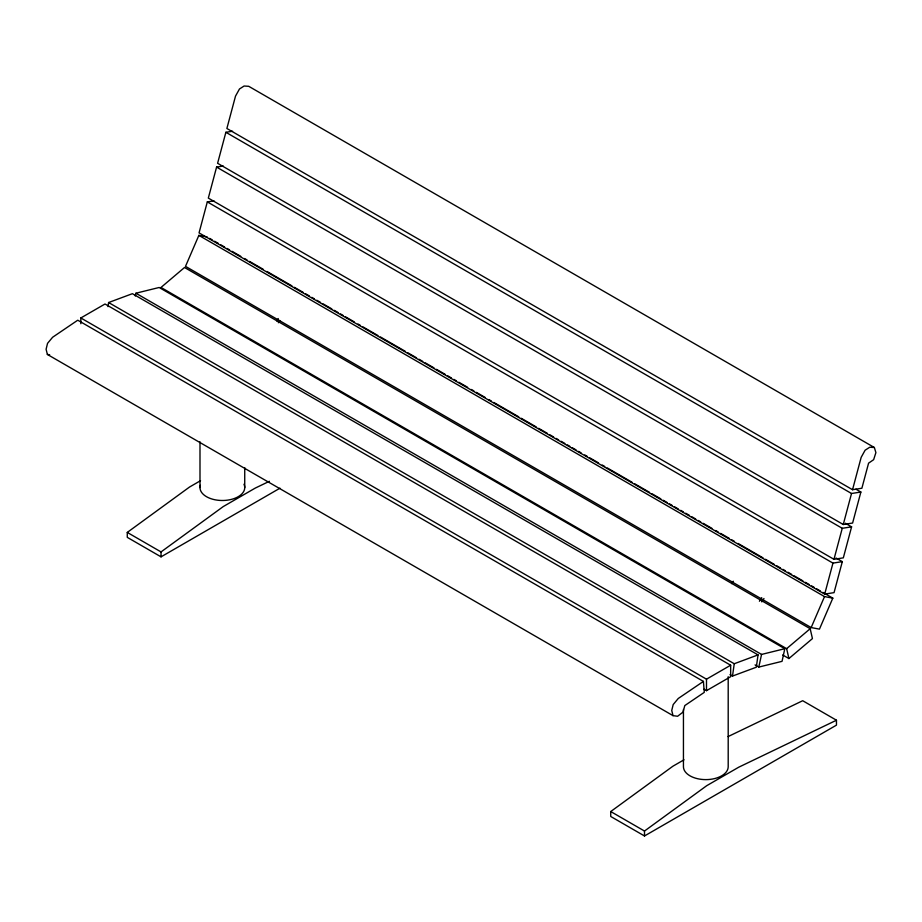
<?xml version="1.0" encoding="UTF-8"?>
<svg xmlns="http://www.w3.org/2000/svg" width="922" height="922" viewBox="0 0 922 922"><rect width="100%" height="100%" fill="white"/><g stroke="black" fill="none" stroke-linecap="round" stroke-linejoin="round"><path stroke-width="1.38" d="M108.012 306.634L108.6 302.531L132.399 293.68L758.045 654.897L756.305 667.228L732.506 676.068L730.017 674.627M732.506 676.068L734.246 663.748L758.045 654.897M135.304 296.02L135.903 293.219L159.149 287.491L784.795 648.708L782.052 661.339L758.818 667.067L755.072 664.9M758.818 667.067L761.56 654.424L784.795 648.708M213.996 200.846L207.312 201.895L199.048 232.897L824.694 594.114L834.053 592.639L842.316 561.636L836.081 558.041M223.274 166.041L216.589 167.089L208.326 198.092L833.972 559.308L843.33 557.845L851.594 526.842L845.359 523.235M232.551 131.235L225.878 132.284L217.604 163.286L843.261 524.503L852.608 523.039L860.871 492.037L855.893 489.156M824.694 594.114L832.958 563.112L842.316 561.636M833.972 559.308L842.247 528.306L851.594 526.842M843.261 524.503L851.525 493.501L860.871 492.037M852.539 489.709L861.171 457.335L865.124 450.201L869.746 447.239L874.356 447.516L875.9 452.61L873.641 459.686L868.582 463.155L861.886 488.234L852.539 489.709L226.881 128.492L235.513 96.119L239.478 88.985L244.1 86.023L248.71 86.299L874.356 447.516M207.162 236.931L198.864 235.375L185.506 266.354L811.164 627.571L819.451 629.127L832.82 598.148L822.839 592.397M811.164 627.571L824.522 596.592L832.82 598.148M276.727 320.925L278.271 318.539M278.329 322.746L279.781 320.499M731.757 583.638L733.29 581.24M759.417 601.248L761.733 597.663M761.791 601.87L763.969 598.493M786.639 648.673L810.173 628.712L184.527 267.495L160.993 287.457L786.639 648.673L788.909 658.55L812.443 638.589L810.173 628.712M279.988 488.176L161.039 556.853L127.271 537.353L127.271 532.42L189.483 487.07L200.547 480.673M161.039 556.853L161.039 551.921L223.251 506.57L255.244 488.095L269.385 481.296M728.08 736.586L802.693 700.72L836.461 720.22L836.461 725.141L644.501 835.977L610.733 816.477L610.733 811.544L672.933 766.194L684.009 759.797M644.501 835.977L644.501 831.045L706.713 785.694L738.706 767.219L836.461 720.22M703.417 681.416L678.269 698.473L673.187 704.569L671.746 710.47L673.014 715.645L677.612 716.256L683.041 712.095L684.804 705.572L704.281 692.364L703.417 681.416L77.759 320.199L52.623 337.256L47.541 343.353L46.1 349.254L47.368 354.44L673.014 715.645M80.836 323.714L80.836 317.963L105.016 304.006L730.662 665.223L730.662 676.713L706.494 690.67L703.993 689.23M80.836 317.963L706.494 679.18L730.662 665.223M47.368 354.44L49.661 354.74M225.878 132.284L851.525 493.501M216.589 167.089L842.247 528.306M207.312 201.895L832.958 563.112M209.651 238.372L212.152 239.812M214.642 241.253L218.376 243.408M220.877 244.849L224.611 247.015M227.1 248.444L229.601 249.885M232.09 251.326L240.815 256.362M244.549 258.517L247.05 259.958M249.539 261.399L263.254 269.316M266.988 271.471L291.917 285.866M294.406 287.307L303.131 292.343M305.62 293.784L309.366 295.939M311.855 297.38L314.344 298.82M316.845 300.261L320.579 302.416M323.069 303.857L331.793 308.893M334.294 310.334L338.028 312.489M340.518 313.929L343.007 315.37M345.508 316.811L354.232 321.847M357.967 324.002L360.456 325.443M362.957 326.884L377.905 335.516M380.406 336.956L405.334 351.351M407.824 352.78L416.548 357.817M419.037 359.257L422.772 361.424M425.273 362.853L433.997 367.89M436.486 369.33L445.211 374.367M447.7 375.807L451.446 377.974M453.935 379.403L456.425 380.844M458.925 382.284L467.65 387.321M471.384 389.487L473.873 390.916M476.363 392.357L485.087 397.394M488.833 399.56L491.322 400.989M493.812 402.43L518.74 416.825M521.241 418.265L536.189 426.898M538.69 428.338L547.403 433.375M549.904 434.815L553.638 436.97M556.127 438.411L558.628 439.852M561.118 441.292L564.852 443.447M567.353 444.888L569.842 446.329M572.332 447.769L576.077 449.924M578.567 451.365L581.056 452.806M584.802 454.961L587.291 456.402M589.78 457.842L598.505 462.879M602.25 465.034L604.74 466.474M607.229 467.915L632.158 482.31M634.647 483.739L649.607 492.383M652.096 493.812L660.82 498.86M663.321 500.289L667.055 502.455M669.545 503.896L672.046 505.325M674.535 506.766L678.269 508.932M680.759 510.362L683.26 511.802M685.749 513.243L689.483 515.398M691.984 516.839L695.718 519.005M698.208 520.446L700.708 521.875M703.198 523.316L711.922 528.352M715.656 530.519L718.157 531.948M720.647 533.389L729.371 538.425M731.861 539.866L734.361 541.306M738.096 543.461L763.024 557.856M765.514 559.297L774.238 564.333M776.727 565.774L780.473 567.929M782.962 569.37L785.452 570.81M787.953 572.251L791.687 574.406M794.176 575.847L802.901 580.883M805.402 582.324L809.136 584.479M811.625 585.919L814.114 587.36M816.615 588.801L820.35 590.956M198.864 235.375L824.522 596.592M782.686 654.954L788.909 658.55M135.903 293.219L761.56 654.424M108.6 302.531L734.246 663.748M127.271 532.42L161.039 551.921M610.733 811.544L644.501 831.045M728.196 676.702L728.196 766.701A22.37 12.92 0 0 1 705.826 779.62A22.37 12.92 0 0 1 683.444 766.701L683.444 709.491M706.494 679.18L706.494 690.67M244.733 467.581L244.733 487.577M199.993 441.811L199.993 487.577M243.973 484.234A22.37 12.92 0 0 1 223.331 500.485A22.37 12.92 0 0 1 200.328 485.329"/></g></svg>
